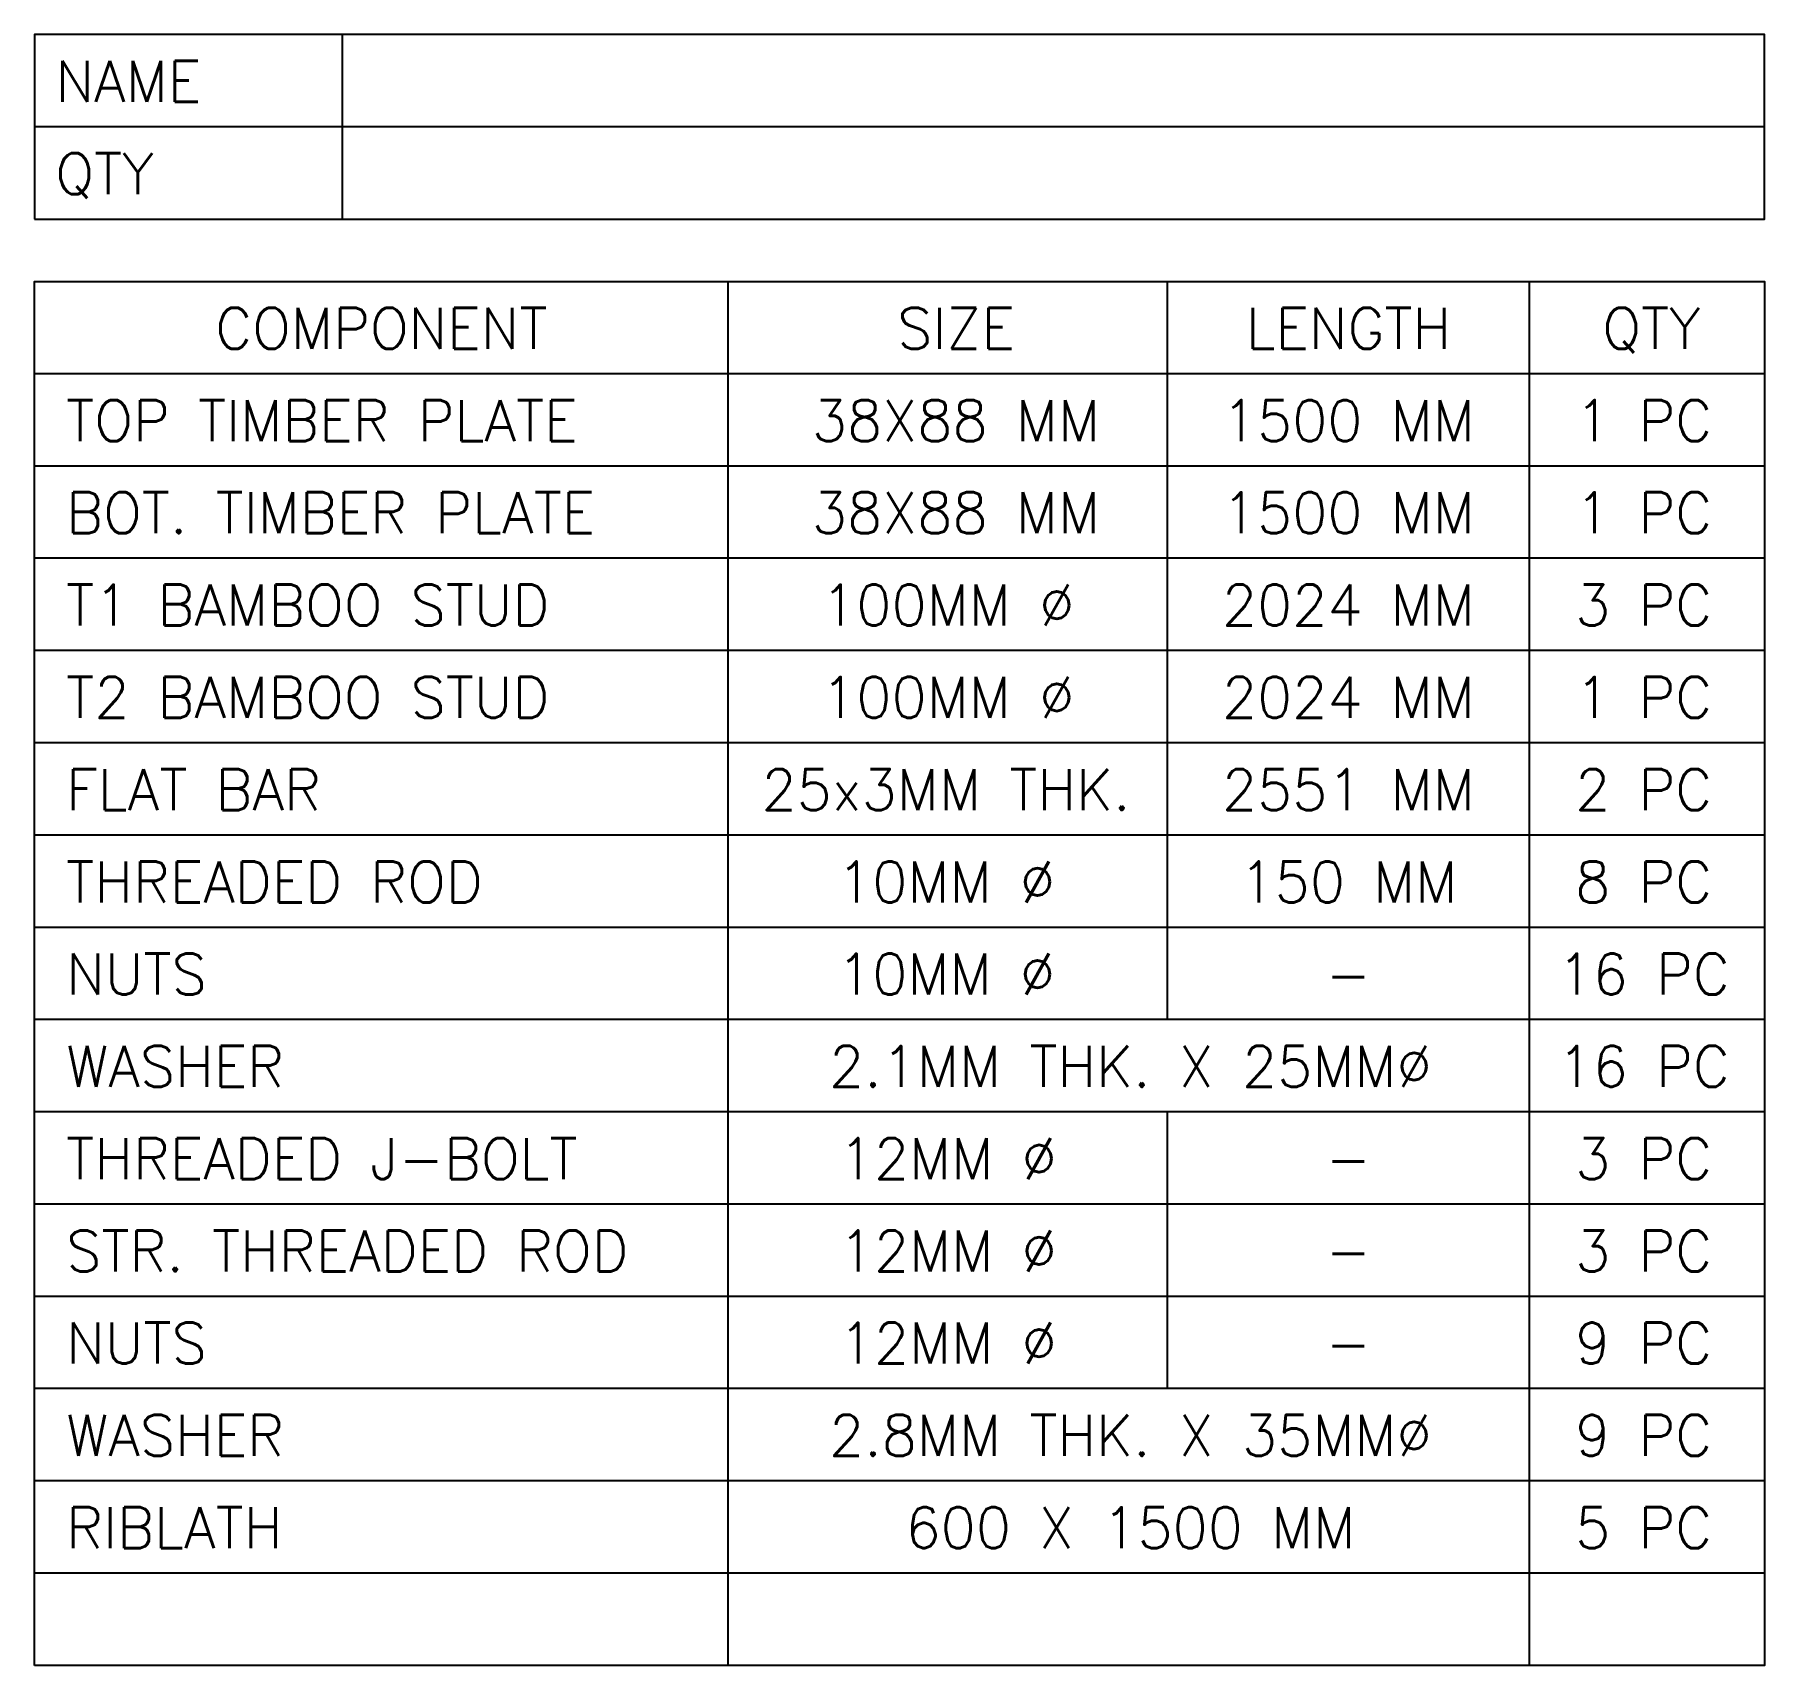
# Model space of a CAD drawing. Header units: inches. Extents: x 33 to 4252, y 11 to 9278.
# Drawn here: x 33 to 4252, y 11 to 3989 of the extents above; entities that cross this region are included whole.
import ezdxf
from ezdxf.enums import TextEntityAlignment as Align

# ---------------------------------------------------------------- set-up
doc = ezdxf.new("R2010")
doc.units = ezdxf.units.IN
doc.header["$MEASUREMENT"] = 0
doc.layers.add('0-S2', color=2, linetype='Continuous')
doc.layers.add('A-Main Text', color=3, linetype='Continuous')
doc.styles.add('LEROY', font='simplex.shx')

msp = doc.modelspace()

# ---------------------------------------------------------------- linework, layer by layer
at = {"layer": '0-S2'}
for p, q in [((783.4, 3988.6), (783.4, 3538.6)), ((4252, 3763.6), (33.4, 3763.6)), ((1724.8, 11.4), (1724.8, 3386.4)), ((2796, 1586.4), (2796, 3386.4)), ((3679.3, 11.4), (3679.3, 3386.4)), ((4252, 3161.4), (33.4, 3161.4)), ((4252, 2936.4), (33.4, 2936.4)), ((4252, 2711.4), (33.4, 2711.4)), ((4252, 2486.4), (33.4, 2486.4)), ((4252, 2261.4), (33.4, 2261.4)), ((4252, 2036.4), (33.4, 2036.4)), ((4252, 1811.4), (33.4, 1811.4)), ((4252, 1586.4), (33.4, 1586.4)), ((4252, 1361.4), (33.4, 1361.4)), ((2796, 686.4), (2796, 1361.4)), ((4252, 1136.4), (33.4, 1136.4)), ((4252, 911.4), (33.4, 911.4)), ((4252, 686.4), (33.4, 686.4)), ((4252, 461.4), (33.4, 461.4)), ((4252, 236.4), (33.4, 236.4))]:
    msp.add_line(p, q, dxfattribs=at)
for points in [[(33.4, 3538.6), (4252, 3538.6), (4252, 3988.6), (33.4, 3988.6)], [(33.4, 11.4), (33.4, 3386.4), (4252, 3386.4), (4252, 11.4)]]:
    msp.add_lwpolyline(points, close=True, dxfattribs=at)

# ---------------------------------------------------------------- texts
at = {"layer": 'A-Main Text', "style": 'LEROY'}
for s, p in [('NAME', (84.1, 3824.5)), ('QTY', (84.1, 3599.5))]:
    msp.add_text(s, height=100, dxfattribs=at).set_placement(p)
for s, p in [('COMPONENT', (879.1, 3222.3)), ('SIZE', (2280.6, 3222.3)), ('LENGTH', (3237.6, 3222.3)), ('QTY', (3976.7, 3222.3)), ('38X88 MM', (2280.6, 2997.3)), ('1500 MM', (3237.6, 2997.3)), ('1 PC', (3957.7, 2997.3)), ('38X88 MM', (2280.6, 2772.3)), ('1500 MM', (3237.6, 2772.3)), ('1 PC', (3957.7, 2772.3)), ('100MM ∅', (2260.4, 2547.3)), ('2024 MM', (3237.6, 2547.3)), ('3 PC', (3957.7, 2547.3)), ('100MM ∅', (2260.4, 2322.3)), ('2024 MM', (3237.6, 2322.3)), ('1 PC', (3957.7, 2322.3)), ('25x3MM THK.', (2256.2, 2097.3)), ('2551 MM', (3237.6, 2097.3)), ('2 PC', (3957.7, 2097.3)), ('10MM ∅', (2256.2, 1872.3)), ('150 MM', (3237.6, 1872.3)), ('8 PC', (3957.7, 1872.3)), ('10MM ∅', (2256.2, 1647.3)), ('16 PC', (3957.7, 1647.3)), ('-', (3237.6, 1647.3)), ('16 PC', (3957.7, 1422.3)), ('12MM ∅', (2260.4, 1197.3)), ('3 PC', (3957.7, 1197.3)), ('-', (3237.6, 1197.3)), ('12MM ∅', (2260.4, 972.3)), ('3 PC', (3957.7, 972.3)), ('-', (3237.6, 972.3)), ('12MM ∅', (2260.4, 747.3)), ('9 PC', (3957.7, 747.3)), ('-', (3237.6, 747.3)), ('9 PC', (3957.7, 522.3)), ('5 PC', (3957.7, 297.3))]:
    msp.add_text(s, height=100, dxfattribs=at).set_placement(p, align=Align.CENTER)
at = {"layer": 'A-Main Text', "char_height": 100, "style": 'LEROY'}
for s, insert, width, attachment_point in [('TOP TIMBER PLATE', (110.5, 3097.3), 1533.54, 1), ('BOT. TIMBER PLATE', (110.5, 2872.3), 1533.54, 1), ('T1 BAMBOO STUD', (110.5, 2647.3), 1399.607, 1), ('T2 BAMBOO STUD', (110.5, 2422.3), 1399.607, 1), ('FLAT BAR', (110.5, 2197.3), 1399.607, 1), ('THREADED ROD', (110.5, 1972.3), 1710.934, 1), ('NUTS', (110.5, 1747.3), 1399.607, 1), ('WASHER', (110.5, 1522.3), 1399.607, 1), ('2.1MM THK. X 25MM∅ ', (2705.9, 1522.3), 1841.691, 2), ('THREADED J-BOLT', (110.5, 1297.3), 1632.871, 1), ('STR. THREADED ROD', (110.5, 1072.3), 1980.468, 1), ('NUTS', (110.5, 847.3), 1399.607, 1), ('WASHER', (110.5, 622.3), 1399.607, 1), ('2.8MM THK. X 35MM∅ ', (2705.9, 622.3), 1841.691, 2), ('RIBLATH', (110.5, 397.3), 1399.607, 1), ('600 X 1500 MM', (2705.9, 397.3), 1841.691, 2)]:
    msp.add_mtext(s, dxfattribs=dict(at, insert=insert, width=width, attachment_point=attachment_point))

doc.saveas('drawing.dxf')
